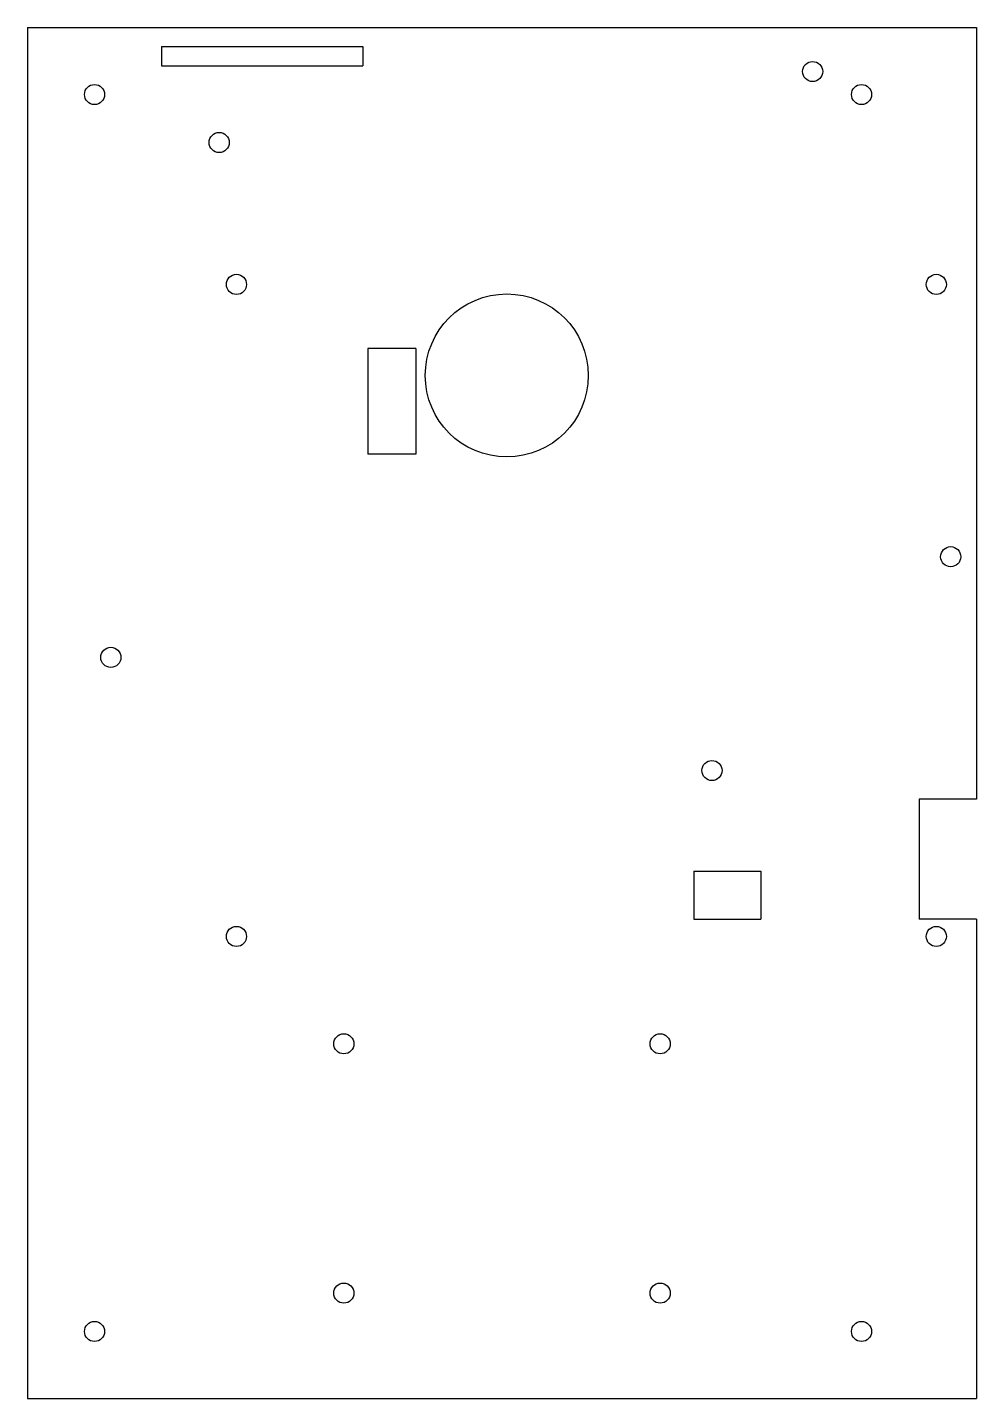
# Model space of a CAD drawing. Header units: millimetres. Extents: x 0 to 99, y -143 to 0.
import ezdxf

# ---------------------------------------------------------------- set-up
doc = ezdxf.new("R2010")
doc.units = ezdxf.units.MM

msp = doc.modelspace()

# ---------------------------------------------------------------- linework, layer by layer
at = {"color": 7, "linetype": 'Continuous', "lineweight": 25}
for p, q in [((0, 0), (99, 0)), ((0, 0), (0, -143)), ((99, 0), (99, -80.5)), ((14, -2), (35, -2)), ((14, -2), (14, -4)), ((35, -2), (35, -4)), ((14, -4), (35, -4)), ((35.5, -33.5), (35.5, -44.5)), ((40.5, -33.5), (35.5, -33.5)), ((40.5, -33.5), (40.5, -44.5)), ((40.5, -44.5), (35.5, -44.5)), ((93, -80.5), (93, -93)), ((99, -80.5), (93, -80.5)), ((69.5, -88), (76.5, -88)), ((69.5, -88), (69.5, -93)), ((76.5, -88), (76.5, -93)), ((69.5, -93), (76.5, -93)), ((99, -93), (93, -93)), ((99, -93), (99, -143)), ((0, -143), (99, -143))]:
    msp.add_line(p, q, dxfattribs=at)
for centre, radius in [((81.9, -4.6), 1.05), ((7, -7), 1.05), ((87, -7), 1.05), ((20, -12), 1.05), ((21.8, -26.8), 1.05), ((94.8, -26.8), 1.05), ((50, -36.3), 8.5), ((96.3, -55.2), 1.05), ((8.7, -65.7), 1.05), ((71.4, -77.5), 1.05), ((21.8, -94.8), 1.05), ((94.8, -94.8), 1.05), ((33, -106), 1.05), ((66, -106), 1.05), ((33, -132), 1.05), ((66, -132), 1.05), ((7, -136), 1.05), ((87, -136), 1.05)]:
    msp.add_circle(centre, radius, dxfattribs=at)

doc.saveas('drawing.dxf')
